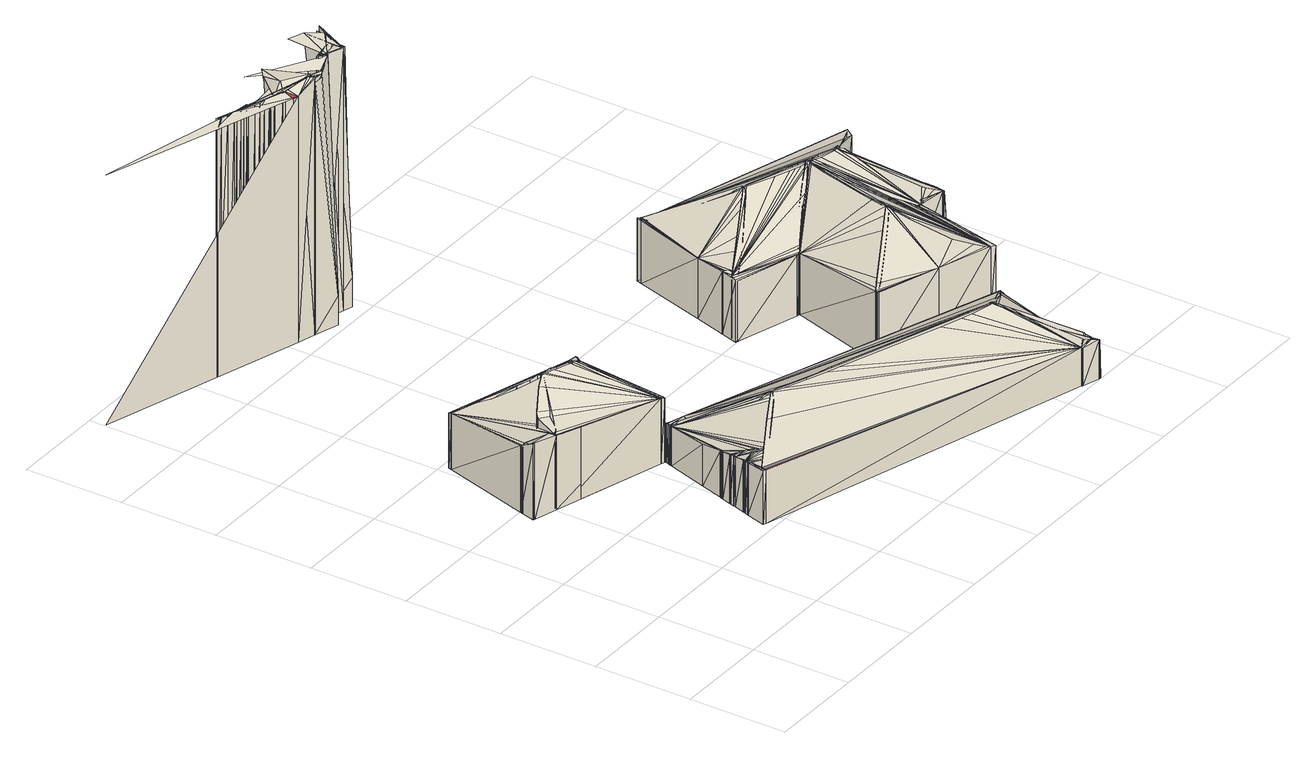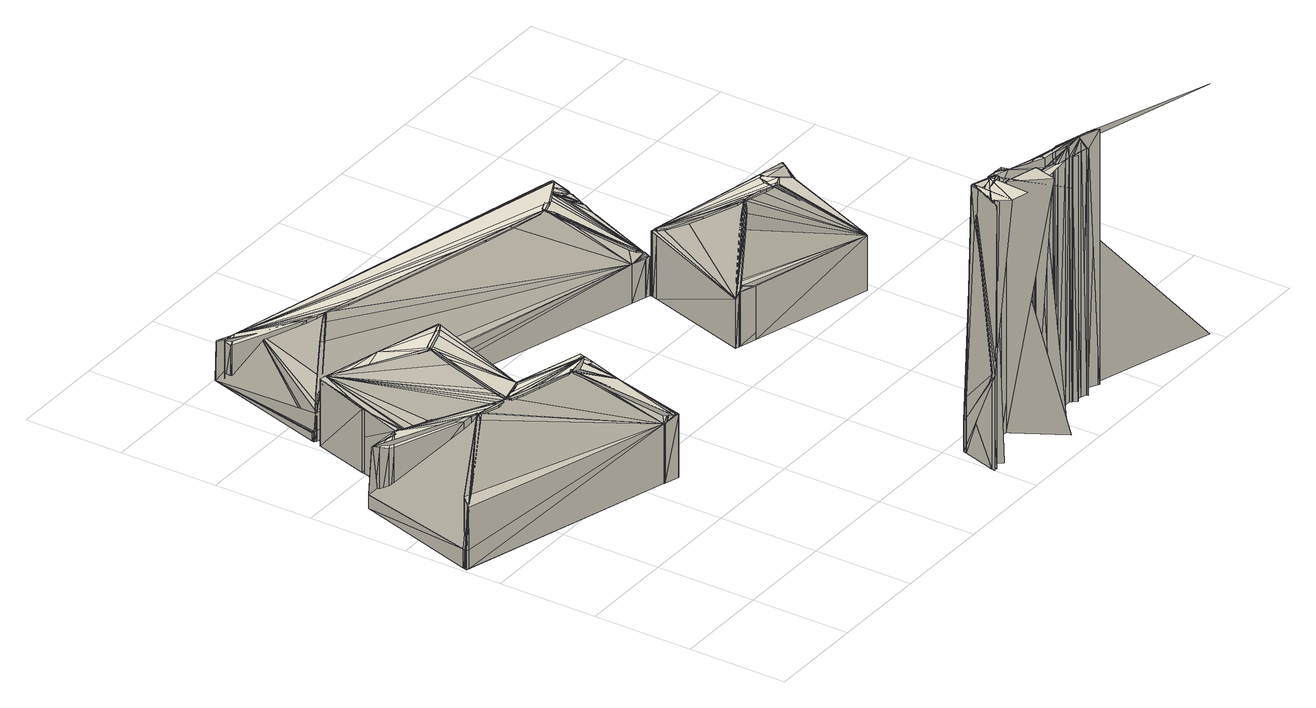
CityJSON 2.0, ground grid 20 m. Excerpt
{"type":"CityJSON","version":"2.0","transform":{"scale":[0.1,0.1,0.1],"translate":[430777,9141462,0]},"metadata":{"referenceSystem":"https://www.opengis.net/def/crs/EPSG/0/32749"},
"CityObjects":{
"building1":{"type":"Building","attributes":{"level_0":8,"level_1":0,"uuid_bgn":"17"},"geometry":[{"type":"MultiSurface","lod":"1","boundaries":[[[0,1,2]],[[0,2,3]],[[0,3,4]],[[0,4,5]],[[0,5,6]],[[0,6,7]],[[0,7,8]],[[0,8,9]],[[0,9,10]],[[0,10,11]],[[0,1,12]],[[0,13,12]],[[1,2,14]],[[1,12,14]],[[2,3,15]],[[2,14,15]],[[3,4,16]],[[3,15,16]],[[4,5,17]],[[4,16,17]],[[5,6,18]],[[5,17,18]],[[6,7,19]],[[6,18,19]],[[7,8,20]],[[7,19,20]],[[8,9,21]],[[8,20,21]],[[9,10,22]],[[9,21,22]],[[10,11,23]],[[10,22,23]],[[11,0,13]],[[11,23,13]],[[24,25,26]],[[24,26,27]],[[24,27,28]],[[24,28,29]],[[24,29,30]],[[24,30,31]],[[24,31,32]],[[24,32,33]],[[24,33,34]],[[24,34,35]],[[24,35,36]],[[24,36,37]],[[24,37,38]],[[24,38,39]],[[24,39,3]],[[24,3,40]],[[24,25,41]],[[24,42,41]],[[25,26,43]],[[25,41,43]],[[26,27,44]],[[26,43,44]],[[27,28,45]],[[27,44,45]],[[28,29,46]],[[28,45,46]],[[29,30,47]],[[29,46,47]],[[30,31,48]],[[30,47,48]],[[31,32,49]],[[31,48,49]],[[32,33,50]],[[32,49,50]],[[33,34,51]],[[33,50,51]],[[34,35,52]],[[34,51,52]],[[35,36,53]],[[35,52,53]],[[36,37,54]],[[36,53,54]],[[37,38,55]],[[37,54,55]],[[38,39,56]],[[38,55,56]],[[39,3,15]],[[39,56,15]],[[3,40,57]],[[3,15,57]],[[40,24,42]],[[40,57,42]],[[58,59,60]],[[58,60,61]],[[58,61,62]],[[58,62,63]],[[58,63,64]],[[58,59,65]],[[58,66,65]],[[59,60,67]],[[59,65,67]],[[60,61,68]],[[60,67,68]],[[61,62,69]],[[61,68,69]],[[62,63,70]],[[62,69,70]],[[63,64,71]],[[63,70,71]],[[64,58,66]],[[64,71,66]],[[72,73,74]],[[72,74,31]],[[72,31,75]],[[72,75,76]],[[72,76,77]],[[72,77,78]],[[72,78,79]],[[72,79,61]],[[72,61,60]],[[72,60,80]],[[72,80,81]],[[72,73,82]],[[72,83,82]],[[73,74,84]],[[73,82,84]],[[74,31,48]],[[74,84,48]],[[31,75,85]],[[31,48,85]],[[75,76,86]],[[75,85,86]],[[76,77,87]],[[76,86,87]],[[77,78,88]],[[77,87,88]],[[78,79,89]],[[78,88,89]],[[79,61,68]],[[79,89,68]],[[61,60,67]],[[61,68,67]],[[60,80,90]],[[60,67,90]],[[80,81,91]],[[80,90,91]],[[81,72,83]],[[81,91,83]],[[92,93,94]],[[92,94,95]],[[92,95,96]],[[92,96,97]],[[92,97,98]],[[92,98,99]],[[92,99,100]],[[92,100,101]],[[92,101,102]],[[92,102,103]],[[92,103,104]],[[92,104,105]],[[92,105,106]],[[92,106,107]],[[92,107,72]],[[92,93,108]],[[92,109,108]],[[93,94,110]],[[93,108,110]],[[94,95,111]],[[94,110,111]],[[95,96,112]],[[95,111,112]],[[96,97,113]],[[96,112,113]],[[97,98,114]],[[97,113,114]],[[98,99,115]],[[98,114,115]],[[99,100,116]],[[99,115,116]],[[100,101,117]],[[100,116,117]],[[101,102,118]],[[101,117,118]],[[102,103,119]],[[102,118,119]],[[103,104,120]],[[103,119,120]],[[104,105,121]],[[104,120,121]],[[105,106,122]],[[105,121,122]],[[106,107,123]],[[106,122,123]],[[107,72,83]],[[107,123,83]],[[72,92,109]],[[72,83,109]],[[11,10,124]],[[11,124,94]],[[11,94,93]],[[11,93,92]],[[11,10,22]],[[11,23,22]],[[10,124,125]],[[10,22,125]],[[124,94,110]],[[124,125,110]],[[94,93,108]],[[94,110,108]],[[93,92,109]],[[93,108,109]],[[92,11,23]],[[92,109,23]],[[25,24,62]],[[25,62,79]],[[25,79,78]],[[25,78,26]],[[25,24,42]],[[25,41,42]],[[24,62,69]],[[24,42,69]],[[62,79,89]],[[62,69,89]],[[79,78,88]],[[79,89,88]],[[78,26,43]],[[78,88,43]],[[26,25,41]],[[26,43,41]],[[58,63,126]],[[58,126,81]],[[58,81,80]],[[58,80,59]],[[58,64,71]],[[58,66,71]],[[64,63,70]],[[64,71,70]],[[63,126,127]],[[63,70,127]],[[126,81,91]],[[126,127,91]],[[81,80,90]],[[81,91,90]],[[80,59,65]],[[80,90,65]],[[59,58,66]],[[59,65,66]],[[63,62,69]],[[63,70,69]],[[3,2,128]],[[3,128,40]],[[3,2,14]],[[3,15,14]],[[2,128,129]],[[2,14,129]],[[128,40,57]],[[128,129,57]],[[40,3,15]],[[40,57,15]],[[92,72,83]],[[92,109,83]]],"semantics":{"surfaces":[{"type":"GroundSurface"},{"type":"WallSurface"}],"values":[0,1,1,1,1,1,1,1,1,1,1,1,1,1,1,1,1,1,1,1,1,1,1,1,1,1,1,1,1,1,1,1,1,1,1,1,1,1,1,1,1,1,1,1,1,1,1,1,1,1,1,1,1,1,1,1,1,1,1,1,1,1,1,1,1,1,1,1,1,1,1,1,1,1,1,1,1,1,1,1,1,1,1,1,1,1,1,1,1,1,1,1,1,1,1,1,1,1,1,1,1,1,1,1,1,1,1,1,1,1,1,1,1,1,1,1,1,1,1,1,1,1,1,1,1,1,1,1,1,1,1,1,1,1,1,1,1,1,1,1,1,1,1,1,1,1,1,1,1,1,1,1,1,1,1,1,1,1,1,1,1,1,1,1,1,1,1,1,1,1,1,1,1,1,1,1,1,1,1,1,1,1,1,1,1,1,1,1,1,1,1,1,1,1,1,1,1,1,1,1,1,1,1,1,1,1,1,1,1,1,1,1,1,1,1,1,1,1,1,1,1,1,1,1,1,1,1,1,1,1,1,1,1,1,1,1,1,1,1,1,1,1,1,1,1,1,1,1,1,1,1,1,1,1,1]}}]},
"building2":{"type":"Building","attributes":{"level_0":24,"level_1":0,"uuid_bgn":"31"},"geometry":[{"type":"MultiSurface","lod":"1","boundaries":[[[130,131,132]],[[133,134,135]],[[134,135,136]],[[133,136,135]],[[134,133,136]],[[137,133,136]],[[133,136,138]],[[137,138,136]],[[133,137,138]],[[137,139,140]],[[137,138,140]],[[141,142,143]],[[139,140,144]],[[130,134,133]],[[141,144,143]],[[139,141,144]],[[130,133,137]],[[130,137,139]],[[142,130,141]],[[130,139,141]],[[130,141,144]],[[141,144,145]],[[142,146,130]],[[131,147,148]],[[130,145,144]],[[141,130,145]],[[142,149,146]],[[146,130,145]],[[130,145,150]],[[146,150,145]],[[130,146,150]],[[130,146,151]],[[146,150,152]],[[149,146,150]],[[146,151,152]],[[149,153,150]],[[130,151,154]],[[154,155,152]],[[151,154,155]],[[130,154,156]],[[151,156,154]],[[130,156,157]],[[156,154,155]],[[154,155,158]],[[130,159,160]],[[130,161,159]],[[130,160,162]],[[130,163,161]],[[130,157,163]],[[151,157,156]],[[154,156,158]],[[156,158,155]],[[130,162,164]],[[157,156,158]],[[156,158,165]],[[157,166,167]],[[160,159,168]],[[159,168,169]],[[160,169,168]],[[159,160,169]],[[159,168,170]],[[161,159,168]],[[159,161,170]],[[161,170,168]],[[157,165,158]],[[156,157,165]],[[157,165,167]],[[159,162,160]],[[159,161,163]],[[163,157,166]],[[162,160,169]],[[160,169,171]],[[161,170,172]],[[163,161,170]],[[163,157,165]],[[157,165,172]],[[130,164,173]],[[161,163,172]],[[163,172,170]],[[162,171,169]],[[160,162,171]],[[163,172,165]],[[157,163,172]],[[159,163,174]],[[130,173,175]],[[159,164,162]],[[163,172,176]],[[164,162,171]],[[162,171,177]],[[163,174,176]],[[130,175,178]],[[175,163,172]],[[164,177,171]],[[162,164,177]],[[159,174,179]],[[159,173,164]],[[130,180,181]],[[130,182,180]],[[130,178,182]],[[130,181,183]],[[159,175,173]],[[174,176,184]],[[159,179,185]],[[159,185,175]],[[173,164,177]],[[164,177,186]],[[175,187,172]],[[130,183,188]],[[173,186,177]],[[164,173,186]],[[174,179,184]],[[130,188,189]],[[163,178,175]],[[130,189,190]],[[175,173,186]],[[173,186,187]],[[175,187,186]],[[173,175,187]],[[179,184,191]],[[179,185,191]],[[185,175,187]],[[185,191,187]],[[130,190,131]],[[178,175,187]],[[175,187,192]],[[163,193,178]],[[175,178,192]],[[178,192,187]],[[181,194,195]],[[180,181,194]],[[181,180,195]],[[180,195,194]],[[163,196,193]],[[180,195,197]],[[182,180,195]],[[183,181,194]],[[181,194,198]],[[178,192,197]],[[180,182,197]],[[182,197,195]],[[178,182,197]],[[183,198,194]],[[181,183,198]],[[193,178,192]],[[163,199,196]],[[182,197,200]],[[188,183,198]],[[183,198,201]],[[182,202,200]],[[193,203,192]],[[188,201,198]],[[183,188,201]],[[189,204,205]],[[206,189,204]],[[189,204,201]],[[188,189,204]],[[189,206,205]],[[206,205,204]],[[189,188,201]],[[188,201,204]],[[207,208,200]],[[207,202,200]],[[190,189,204]],[[189,204,209]],[[210,207,208]],[[202,210,207]],[[211,206,205]],[[206,205,212]],[[210,213,208]],[[190,209,204]],[[189,190,209]],[[131,189,206]],[[196,193,203]],[[214,181,180]],[[131,190,189]],[[206,211,212]],[[211,212,205]],[[196,215,203]],[[202,216,210]],[[214,180,182]],[[131,206,211]],[[214,183,181]],[[216,210,213]],[[131,190,209]],[[190,209,147]],[[131,147,209]],[[190,131,147]],[[216,217,213]],[[214,182,202]],[[199,196,215]],[[202,218,216]],[[214,188,183]],[[202,200,219]],[[214,206,189]],[[214,189,188]],[[199,220,215]],[[218,216,217]],[[214,211,206]],[[221,222,223]],[[218,223,217]],[[211,212,224]],[[214,211,212]],[[221,218,223]],[[131,211,214]],[[225,131,147]],[[131,147,226]],[[202,227,218]],[[202,200,228]],[[227,218,223]],[[218,223,229]],[[211,214,224]],[[214,224,212]],[[225,226,147]],[[131,225,226]],[[131,230,225]],[[131,231,230]],[[232,221,222]],[[131,233,231]],[[131,214,234]],[[218,232,221]],[[131,234,233]],[[214,202,235]],[[230,225,226]],[[225,226,236]],[[225,230,236]],[[230,236,226]],[[231,230,236]],[[230,236,237]],[[231,237,236]],[[230,231,237]],[[233,231,237]],[[231,237,238]],[[214,224,239]],[[234,214,224]],[[233,238,237]],[[231,233,238]],[[218,240,232]],[[214,233,234]],[[214,234,239]],[[234,239,224]],[[241,225,230]],[[234,233,238]],[[233,238,239]],[[241,230,231]],[[234,239,238]],[[233,234,239]],[[214,242,233]],[[202,235,228]],[[232,243,222]],[[241,231,233]],[[242,233,238]],[[233,238,244]],[[214,241,242]],[[242,244,238]],[[233,242,244]],[[241,233,242]],[[245,225,226]],[[241,242,244]],[[242,244,246]],[[214,247,241]],[[241,246,244]],[[242,241,246]],[[240,232,243]],[[241,245,225]],[[248,249,250]],[[247,241,246]],[[241,246,251]],[[214,235,247]],[[247,251,246]],[[241,247,251]],[[241,247,248]],[[241,248,252]],[[245,253,226]],[[254,248,255]],[[247,251,249]],[[247,248,249]],[[235,247,251]],[[252,248,249]],[[248,249,256]],[[252,256,249]],[[248,252,256]],[[235,228,251]],[[241,252,254]],[[241,254,245]],[[254,252,248]],[[254,252,256]],[[252,256,257]],[[254,245,253]],[[254,257,256]],[[252,254,257]],[[258,259,260]],[[261,258,259]],[[258,261,260]],[[261,260,259]],[[262,258,259]],[[258,259,263]],[[262,263,259]],[[258,262,263]],[[254,261,258]],[[254,257,253]],[[254,258,262]],[[258,264,262]],[[264,262,263]],[[262,263,265]],[[258,266,264]],[[254,262,264]],[[267,264,262]],[[264,265,263]],[[262,264,265]],[[267,254,257]],[[254,257,268]],[[267,268,257]],[[254,267,268]],[[254,264,267]],[[264,267,268]],[[267,268,265]],[[266,267,268]],[[267,264,265]],[[264,265,268]],[[267,264,266]],[[266,269,268]],[[266,264,265]],[[264,265,269]],[[266,269,265]],[[264,266,269]],[[258,261,270]],[[261,260,271]],[[270,261,260]],[[254,270,261]],[[258,272,266]],[[272,266,269]],[[266,269,273]],[[274,266,269]],[[261,270,271]],[[270,271,260]],[[258,275,272]],[[258,270,276]],[[272,273,269]],[[266,272,273]],[[254,276,270]],[[258,276,277]],[[258,278,275]],[[254,277,276]],[[258,277,279]],[[272,274,266]],[[258,279,278]],[[254,280,277]],[[254,281,282]],[[276,270,271]],[[270,271,283]],[[274,284,269]],[[275,272,273]],[[272,273,285]],[[275,286,287]],[[275,285,273]],[[272,275,285]],[[286,287,288]],[[270,276,283]],[[276,283,271]],[[275,285,287]],[[289,275,286]],[[286,289,288]],[[254,290,280]],[[278,275,285]],[[276,283,291]],[[277,276,283]],[[272,275,292]],[[276,277,291]],[[277,291,283]],[[292,275,285]],[[275,285,293]],[[289,292,275]],[[278,294,285]],[[280,277,291]],[[254,282,290]],[[277,291,295]],[[280,296,291]],[[277,279,295]],[[279,278,294]],[[279,295,294]],[[292,293,285]],[[275,292,293]],[[272,280,290]],[[290,280,296]],[[280,296,297]],[[289,288,298]],[[272,290,282]],[[272,299,280]],[[272,300,274]],[[272,292,301]],[[299,280,296]],[[289,301,292]],[[272,282,300]],[[290,297,296]],[[280,290,297]],[[300,274,284]],[[301,292,293]],[[292,293,302]],[[303,304,305]],[[272,306,299]],[[289,299,298]],[[307,303,304]],[[272,301,306]],[[289,299,306]],[[289,306,301]],[[299,298,296]],[[301,302,293]],[[292,301,302]],[[300,308,284]]],"semantics":{"surfaces":[{"type":"WallSurface"},{"type":"GroundSurface"},{"type":"RoofSurface"}],"values":[0,0,0,0,0,0,0,0,0,0,0,0,0,0,0,0,0,0,0,0,0,0,0,0,0,0,0,0,0,0,0,0,0,0,0,0,0,0,0,0,0,0,0,0,0,0,0,0,0,0,0,0,0,0,0,0,0,0,0,0,0,0,0,0,0,0,0,0,0,0,0,0,0,0,0,0,0,0,0,0,0,0,0,0,0,0,0,0,0,0,0,0,0,0,0,0,0,0,0,0,0,0,0,0,0,0,0,0,0,0,0,0,0,0,0,0,0,0,0,0,0,0,0,0,0,0,0,0,0,0,0,0,0,0,0,0,0,0,0,0,0,0,0,0,0,0,0,0,0,0,0,0,0,0,0,0,0,0,0,0,0,0,0,0,0,0,0,0,0,0,0,1,0,0,2,0,0,0,0,0,0,0,0,0,0,0,0,0,0,0,0,0,0,0,0,0,0,0,0,0,0,0,0,0,0,0,0,0,0,0,0,0,0,0,0,0,0,0,0,0,0,0,0,0,0,0,0,0,0,0,0,0,0,0,0,0,0,0,0,0,0,0,0,0,0,0,0,0,0,0,0,0,0,0,0,0,0,0,0,0,0,0,0,0,0,0,0,0,0,0,0,0,0,0,0,0,0,0,0,0,0,0,0,0,0,0,0,0,0,0,0,0,0,0,0,0,0,0,0,0,0,0,0,0,0,0,0,0,0,0,0,0,0,0,0,0,0,0,0,0,0,0,0,0,0,0,0,0,0,0,0,0,0,0,0,0,0,0,0,0,0,0,0,0,0,0,0,0,0,0,0,0,0,0,0,0,0,0,0,0,0,0,0,0,0,0,0,0,0,0,0,0,0,0,0,0,0,0,0,0,0,0,0,0,0,0,0,0,0,0,0,0,0,0,0,0,0,0,0,0,0,0,0,0,0,0,0,0,0]}}]},
"building3":{"type":"Building","attributes":{"level_0":9,"level_1":0,"uuid_bgn":"18"},"geometry":[{"type":"MultiSurface","lod":"1","boundaries":[[[309,310,311]],[[309,311,312]],[[309,312,313]],[[309,313,314]],[[309,314,315]],[[309,315,316]],[[309,316,317]],[[309,317,318]],[[309,318,319]],[[309,319,320]],[[309,320,321]],[[309,321,322]],[[309,322,323]],[[309,323,324]],[[309,324,325]],[[309,325,326]],[[309,326,327]],[[309,327,328]],[[309,310,329]],[[309,330,329]],[[310,311,331]],[[310,329,331]],[[311,312,332]],[[311,331,332]],[[312,313,333]],[[312,332,333]],[[313,314,334]],[[313,333,334]],[[314,315,335]],[[314,334,335]],[[315,316,336]],[[315,335,336]],[[316,317,337]],[[316,336,337]],[[317,318,338]],[[317,337,338]],[[318,319,339]],[[318,338,339]],[[319,320,340]],[[319,339,340]],[[320,321,341]],[[320,340,341]],[[321,322,342]],[[321,341,342]],[[322,323,343]],[[322,342,343]],[[323,324,344]],[[323,343,344]],[[324,325,345]],[[324,344,345]],[[325,326,346]],[[325,345,346]],[[326,327,347]],[[326,346,347]],[[327,328,348]],[[327,347,348]],[[328,309,330]],[[328,348,330]],[[349,350,351]],[[349,351,352]],[[349,352,353]],[[349,353,354]],[[349,354,355]],[[349,355,356]],[[349,356,357]],[[349,357,358]],[[349,358,359]],[[349,359,360]],[[349,360,361]],[[349,361,362]],[[349,362,363]],[[349,363,364]],[[349,364,365]],[[349,365,366]],[[349,366,367]],[[349,350,368]],[[349,369,368]],[[350,351,370]],[[350,368,370]],[[351,352,371]],[[351,370,371]],[[352,353,372]],[[352,371,372]],[[353,354,373]],[[353,372,373]],[[354,355,374]],[[354,373,374]],[[355,356,375]],[[355,374,375]],[[356,357,376]],[[356,375,376]],[[357,358,377]],[[357,376,377]],[[358,359,378]],[[358,377,378]],[[359,360,379]],[[359,378,379]],[[360,361,380]],[[360,379,380]],[[361,362,381]],[[361,380,381]],[[362,363,382]],[[362,381,382]],[[363,364,383]],[[363,382,383]],[[364,365,384]],[[364,383,384]],[[365,366,385]],[[365,384,385]],[[366,367,386]],[[366,385,386]],[[367,349,369]],[[367,386,369]],[[387,362,388]],[[387,388,389]],[[387,389,390]],[[387,390,391]],[[387,391,359]],[[387,359,392]],[[387,392,393]],[[387,393,394]],[[387,394,395]],[[387,395,396]],[[387,396,397]],[[387,397,398]],[[387,398,399]],[[387,399,400]],[[387,400,401]],[[387,401,402]],[[387,362,381]],[[387,403,381]],[[362,388,404]],[[362,381,404]],[[388,389,405]],[[388,404,405]],[[389,390,406]],[[389,405,406]],[[390,391,407]],[[390,406,407]],[[391,359,378]],[[391,407,378]],[[359,392,408]],[[359,378,408]],[[392,393,409]],[[392,408,409]],[[393,394,410]],[[393,409,410]],[[394,395,411]],[[394,410,411]],[[395,396,412]],[[395,411,412]],[[396,397,413]],[[396,412,413]],[[397,398,414]],[[397,413,414]],[[398,399,415]],[[398,414,415]],[[399,400,416]],[[399,415,416]],[[400,401,417]],[[400,416,417]],[[401,402,418]],[[401,417,418]],[[402,387,403]],[[402,418,403]],[[419,420,421]],[[419,421,422]],[[419,422,423]],[[419,423,424]],[[419,424,425]],[[419,425,426]],[[419,426,427]],[[419,427,428]],[[419,428,429]],[[419,420,430]],[[419,431,430]],[[420,421,432]],[[420,430,432]],[[421,422,433]],[[421,432,433]],[[422,423,434]],[[422,433,434]],[[423,424,435]],[[423,434,435]],[[424,425,436]],[[424,435,436]],[[425,426,437]],[[425,436,437]],[[426,427,438]],[[426,437,438]],[[427,428,439]],[[427,438,439]],[[428,429,440]],[[428,439,440]],[[429,419,431]],[[429,440,431]],[[441,442,443]],[[441,443,444]],[[441,444,445]],[[441,445,446]],[[441,446,447]],[[441,447,397]],[[441,397,448]],[[441,448,423]],[[441,423,422]],[[441,422,421]],[[441,421,420]],[[441,420,449]],[[441,449,450]],[[441,442,451]],[[441,452,451]],[[442,443,453]],[[442,451,453]],[[443,444,454]],[[443,453,454]],[[444,445,455]],[[444,454,455]],[[445,446,456]],[[445,455,456]],[[446,447,457]],[[446,456,457]],[[447,397,413]],[[447,457,413]],[[397,448,458]],[[397,413,458]],[[448,423,434]],[[448,458,434]],[[423,422,433]],[[423,434,433]],[[422,421,432]],[[422,433,432]],[[421,420,430]],[[421,432,430]],[[420,449,459]],[[420,430,459]],[[449,450,460]],[[449,459,460]],[[450,441,452]],[[450,460,452]],[[461,462,400]],[[461,400,463]],[[461,463,464]],[[461,464,465]],[[461,462,466]],[[461,467,466]],[[462,400,416]],[[462,466,416]],[[400,463,468]],[[400,416,468]],[[463,464,469]],[[463,468,469]],[[464,465,470]],[[464,469,470]],[[465,461,467]],[[465,470,467]],[[471,356,472]],[[471,472,473]],[[471,473,474]],[[471,474,475]],[[471,475,476]],[[471,476,477]],[[471,477,478]],[[471,478,479]],[[471,479,480]],[[471,480,481]],[[471,356,375]],[[471,482,375]],[[356,472,483]],[[356,375,483]],[[472,473,484]],[[472,483,484]],[[473,474,485]],[[473,484,485]],[[474,475,486]],[[474,485,486]],[[475,476,487]],[[475,486,487]],[[476,477,488]],[[476,487,488]],[[477,488,478]],[[478,479,489]],[[479,480,490]],[[479,489,490]],[[480,481,491]],[[480,490,491]],[[481,471,482]],[[481,491,482]],[[480,479,489]],[[480,490,489]],[[480,328,327]],[[480,327,492]],[[480,492,481]],[[480,328,348]],[[480,490,348]],[[328,327,347]],[[328,348,347]],[[327,492,493]],[[327,347,493]],[[492,481,491]],[[492,493,491]],[[481,480,490]],[[481,491,490]],[[494,479,478]],[[494,478,477]],[[494,477,476]],[[494,476,351]],[[494,351,350]],[[494,350,495]],[[494,479,489]],[[477,476,487]],[[477,488,487]],[[476,351,370]],[[476,487,370]],[[351,350,368]],[[351,370,368]],[[350,495,496]],[[350,368,496]],[[495,496,494]],[[428,427,497]],[[428,497,312]],[[428,312,311]],[[428,311,310]],[[428,310,498]],[[428,498,429]],[[428,427,438]],[[428,439,438]],[[427,497,499]],[[427,438,499]],[[497,312,332]],[[497,499,332]],[[312,311,331]],[[312,332,331]],[[311,310,329]],[[311,331,329]],[[310,498,500]],[[310,329,500]],[[498,429,440]],[[498,500,440]],[[429,428,439]],[[429,440,439]],[[419,450,449]],[[419,450,460]],[[419,431,460]],[[450,449,459]],[[450,460,459]],[[449,419,431]],[[449,459,431]],[[465,464,501]],[[465,501,443]],[[465,443,442]],[[465,464,469]],[[465,470,469]],[[464,501,454]],[[464,469,454]],[[501,443,453]],[[501,454,453]],[[443,442,451]],[[443,453,451]],[[442,465,470]],[[442,451,470]],[[400,502,503]],[[400,416,503]],[[502,400,416]],[[502,503,416]],[[401,400,462]],[[401,400,416]],[[401,417,416]],[[400,462,466]],[[400,416,466]],[[462,401,417]],[[462,466,417]],[[387,363,362]],[[387,363,382]],[[387,403,382]],[[363,362,381]],[[363,382,381]],[[362,387,403]],[[362,381,403]],[[366,365,504]],[[366,504,367]],[[366,365,384]],[[366,385,384]],[[365,504,505]],[[365,384,505]],[[504,367,386]],[[504,505,386]],[[367,366,385]],[[367,386,385]],[[387,402,418]],[[387,403,418]]],"semantics":{"surfaces":[{"type":"RoofSurface"},{"type":"GroundSurface"},{"type":"WallSurface"}],"values":[0,1,2,2,2,2,2,2,2,2,2,2,2,2,2,2,2,2,2,2,2,2,2,2,2,2,2,2,2,2,2,2,2,2,2,2,2,2,2,2,2,2,2,2,2,2,2,2,2,2,2,2,2,2,2,2,2,2,2,2,2,2,2,2,2,2,2,2,2,2,2,2,2,2,2,2,2,2,2,2,2,2,2,2,2,2,2,2,2,2,2,2,2,2,2,2,2,2,2,2,2,2,2,2,2,2,2,2,2,2,2,2,2,2,2,2,2,2,2,2,2,2,2,2,2,2,2,2,2,2,2,2,2,2,2,2,2,2,2,2,2,2,2,2,2,2,2,2,2,2,2,2,2,2,2,2,2,2,2,2,2,2,2,2,2,2,2,2,2,2,2,2,2,2,2,2,2,2,2,2,2,2,2,2,2,2,2,2,2,2,2,2,2,2,2,2,2,2,2,2,2,2,2,2,2,2,2,2,2,2,2,2,2,2,2,2,2,2,2,2,2,2,2,2,2,2,2,2,2,2,2,2,2,2,2,2,2,2,2,2,2,2,2,2,2,2,2,2,2,2,2,2,2,2,2,2,2,2,2,2,2,2,2,2,2,2,2,2,2,2,2,2,2,2,2,2,2,2,2,2,2,2,2,2,2,2,2,2,2,2,2,2,2,2,2,2,2,2,2,2,2,2,2,2,2,2,2,2,2,2,2,2,2,2,2,2,2,2,2,2,2,2,2,2,2,2,2,2,2,2,2,2,2,2,2,2,2,2,2,2,2,2,2,2,2,2,2,2,2,2,2,2,2,2,2,2,2,2,2,2,2,2,2,2,2,2,2,2,2,2,2,2,2,2,2,2,2,2,2,2,2,2,2,2,2,2,2,2,2,2]}}]},
"building4":{"type":"Building","attributes":{"level_0":10,"level_1":0,"uuid_bgn":"19"},"geometry":[{"type":"MultiSurface","lod":"1","boundaries":[[[506,507,508]],[[506,508,509]],[[506,509,510]],[[506,510,511]],[[506,511,512]],[[506,512,513]],[[506,513,514]],[[506,514,515]],[[506,515,516]],[[506,516,517]],[[506,517,518]],[[506,518,519]],[[506,519,520]],[[506,520,521]],[[506,521,522]],[[506,522,523]],[[506,523,524]],[[506,507,525]],[[506,526,525]],[[507,508,527]],[[507,525,527]],[[508,509,528]],[[508,527,528]],[[509,510,529]],[[509,528,529]],[[510,511,530]],[[510,529,530]],[[511,512,531]],[[511,530,531]],[[512,513,532]],[[512,531,532]],[[513,514,533]],[[513,532,533]],[[514,515,534]],[[514,533,534]],[[515,516,535]],[[515,534,535]],[[516,517,536]],[[516,535,536]],[[517,518,537]],[[517,536,537]],[[518,519,538]],[[518,537,538]],[[519,520,539]],[[519,538,539]],[[520,521,540]],[[520,539,540]],[[521,522,541]],[[521,540,541]],[[522,523,542]],[[522,541,542]],[[523,524,543]],[[523,542,543]],[[524,506,526]],[[524,543,526]],[[544,545,546]],[[544,546,547]],[[544,547,548]],[[544,548,549]],[[544,549,550]],[[544,550,551]],[[544,551,552]],[[544,552,553]],[[544,553,554]],[[544,554,555]],[[544,555,556]],[[544,556,557]],[[544,557,558]],[[544,558,559]],[[544,545,560]],[[544,561,560]],[[545,546,562]],[[545,560,562]],[[546,547,563]],[[546,562,563]],[[547,548,564]],[[547,563,564]],[[548,549,565]],[[548,564,565]],[[549,550,566]],[[549,565,566]],[[550,551,567]],[[550,566,567]],[[551,552,568]],[[551,567,568]],[[552,553,569]],[[552,568,569]],[[553,554,570]],[[553,569,570]],[[554,555,571]],[[554,570,571]],[[555,556,572]],[[555,571,572]],[[556,557,573]],[[556,572,573]],[[557,558,574]],[[557,573,574]],[[558,559,575]],[[558,574,575]],[[559,544,561]],[[559,575,561]],[[576,577,578]],[[576,578,579]],[[576,579,580]],[[576,580,581]],[[576,581,582]],[[576,582,583]],[[576,583,584]],[[576,584,585]],[[576,585,586]],[[576,586,587]],[[576,587,588]],[[576,588,589]],[[576,577,590]],[[576,591,590]],[[577,578,592]],[[577,590,592]],[[578,579,593]],[[578,592,593]],[[579,580,594]],[[579,593,594]],[[580,581,595]],[[580,594,595]],[[581,582,596]],[[581,595,596]],[[582,583,597]],[[582,596,597]],[[583,584,598]],[[583,597,598]],[[584,585,599]],[[584,598,599]],[[585,586,600]],[[585,599,600]],[[586,587,601]],[[586,600,601]],[[587,588,602]],[[587,601,602]],[[588,589,603]],[[588,602,603]],[[589,576,591]],[[589,603,591]],[[604,605,606]],[[604,606,607]],[[604,607,608]],[[604,608,609]],[[604,609,610]],[[604,610,611]],[[604,611,612]],[[604,612,613]],[[604,613,614]],[[604,614,615]],[[604,605,616]],[[604,617,616]],[[605,606,618]],[[605,616,618]],[[606,607,619]],[[606,618,619]],[[607,608,543]],[[607,619,543]],[[608,609,620]],[[608,543,620]],[[609,610,621]],[[609,620,621]],[[610,611,622]],[[610,621,622]],[[611,612,623]],[[611,622,623]],[[612,613,624]],[[612,623,624]],[[613,614,625]],[[613,624,625]],[[614,615,626]],[[614,625,626]],[[615,604,617]],[[615,626,617]],[[627,628,629]],[[627,629,519]],[[627,519,630]],[[627,630,631]],[[627,631,632]],[[627,632,633]],[[627,633,634]],[[627,634,635]],[[627,635,636]],[[627,636,637]],[[627,637,638]],[[627,638,639]],[[627,639,640]],[[627,640,641]],[[627,641,642]],[[627,642,643]],[[627,628,644]],[[627,645,644]],[[628,629,646]],[[628,644,646]],[[629,519,538]],[[629,646,538]],[[519,630,647]],[[519,538,647]],[[630,631,648]],[[630,647,648]],[[631,632,649]],[[631,648,649]],[[632,633,650]],[[632,649,650]],[[633,634,651]],[[633,650,651]],[[634,635,652]],[[634,651,652]],[[635,636,653]],[[635,652,653]],[[636,637,654]],[[636,653,654]],[[637,638,655]],[[637,654,655]],[[638,639,656]],[[638,655,656]],[[639,640,657]],[[639,656,657]],[[640,641,658]],[[640,657,658]],[[641,642,659]],[[641,658,659]],[[642,643,660]],[[642,659,660]],[[643,627,645]],[[643,660,645]],[[661,662,663]],[[661,663,664]],[[661,664,665]],[[661,665,635]],[[661,635,666]],[[661,666,667]],[[661,667,668]],[[661,668,669]],[[661,669,670]],[[661,670,671]],[[661,671,672]],[[661,672,673]],[[661,673,674]],[[661,674,675]],[[661,675,676]],[[661,676,677]],[[661,662,678]],[[661,679,678]],[[662,663,680]],[[662,678,680]],[[663,664,681]],[[663,680,681]],[[664,665,682]],[[664,681,682]],[[665,635,652]],[[665,682,652]],[[635,666,683]],[[635,652,683]],[[666,667,684]],[[666,683,684]],[[667,668,685]],[[667,684,685]],[[668,669,686]],[[668,685,686]],[[669,670,687]],[[669,686,687]],[[670,671,688]],[[670,687,688]],[[671,672,689]],[[671,688,689]],[[672,673,690]],[[672,689,690]],[[673,674,691]],[[673,690,691]],[[674,675,692]],[[674,691,692]],[[675,676,693]],[[675,692,693]],[[676,677,694]],[[676,693,694]],[[677,661,679]],[[677,694,679]],[[695,696,697]],[[695,697,698]],[[695,698,699]],[[695,699,700]],[[695,700,701]],[[695,701,702]],[[695,702,703]],[[695,703,675]],[[695,696,704]],[[695,705,704]],[[696,697,706]],[[696,704,706]],[[697,698,707]],[[697,706,707]],[[698,699,708]],[[698,707,708]],[[699,700,709]],[[699,708,709]],[[700,701,710]],[[700,709,710]],[[701,702,711]],[[701,710,711]],[[702,703,712]],[[702,711,712]],[[703,675,692]],[[703,712,692]],[[675,695,705]],[[675,692,705]],[[713,714,715]],[[713,715,716]],[[713,716,717]],[[713,717,669]],[[713,669,718]],[[713,718,719]],[[713,719,581]],[[713,581,720]],[[713,720,721]],[[713,721,722]],[[713,722,723]],[[713,723,724]],[[713,724,725]],[[713,725,726]],[[713,714,727]],[[713,728,727]],[[714,715,729]],[[714,727,729]],[[715,716,730]],[[715,729,730]],[[716,717,731]],[[716,730,731]],[[717,669,686]],[[717,731,686]],[[669,718,732]],[[669,686,732]],[[718,719,733]],[[718,732,733]],[[719,581,595]],[[719,733,595]],[[581,720,734]],[[581,595,734]],[[720,721,735]],[[720,734,735]],[[721,722,736]],[[721,735,736]],[[722,723,737]],[[722,736,737]],[[723,724,738]],[[723,737,738]],[[724,725,739]],[[724,738,739]],[[725,726,740]],[[725,739,740]],[[726,713,728]],[[726,740,728]],[[579,578,577]],[[579,577,576]],[[579,576,741]],[[579,741,726]],[[579,726,725]],[[579,725,742]],[[579,578,592]],[[579,593,592]],[[578,577,590]],[[578,592,590]],[[577,576,591]],[[577,590,591]],[[576,741,743]],[[576,591,743]],[[741,726,740]],[[741,743,740]],[[726,725,739]],[[726,740,739]],[[725,742,744]],[[725,739,744]],[[742,579,593]],[[742,744,593]],[[745,702,701]],[[745,701,700]],[[745,700,746]],[[745,746,715]],[[745,715,714]],[[745,714,713]],[[745,702,711]],[[745,747,711]],[[702,701,710]],[[702,711,710]],[[701,700,709]],[[701,710,709]],[[700,746,748]],[[700,709,748]],[[746,715,729]],[[746,748,729]],[[715,714,727]],[[715,729,727]],[[714,713,728]],[[714,727,728]],[[713,745,747]],[[713,728,747]],[[635,517,749]],[[635,749,750]],[[635,517,536]],[[635,652,536]],[[517,749,751]],[[517,536,751]],[[749,750,752]],[[749,751,752]],[[750,635,652]],[[750,752,652]],[[703,702,711]],[[703,712,711]],[[676,675,703]],[[676,703,677]],[[676,675,692]],[[676,693,692]],[[675,703,712]],[[675,692,712]],[[703,677,694]],[[703,712,694]],[[677,676,693]],[[677,694,693]],[[753,661,643]],[[753,643,642]],[[753,661,679]],[[753,754,679]],[[661,643,660]],[[661,679,660]],[[643,642,659]],[[643,660,659]],[[642,753,754]],[[642,659,754]],[[604,755,607]],[[604,755,756]],[[604,617,756]],[[755,607,619]],[[755,756,619]],[[607,606,618]],[[607,619,618]],[[606,605,616]],[[606,618,616]],[[605,604,617]],[[605,616,617]],[[507,506,757]],[[507,757,589]],[[507,589,758]],[[507,758,544]],[[507,544,559]],[[507,559,558]],[[507,558,557]],[[507,557,508]],[[507,506,526]],[[507,525,526]],[[506,757,759]],[[506,526,759]],[[757,589,603]],[[757,759,603]],[[589,758,760]],[[589,603,760]],[[758,544,561]],[[758,760,561]],[[544,559,575]],[[544,561,575]],[[559,558,574]],[[559,575,574]],[[558,557,573]],[[558,574,573]],[[557,508,527]],[[557,573,527]],[[508,507,525]],[[508,527,525]],[[608,607,619]],[[608,543,619]],[[627,643,660]],[[627,645,660]],[[661,677,694]],[[661,679,694]],[[752,751,536]],[[536,652,752]]],"semantics":{"surfaces":[{"type":"RoofSurface"},{"type":"GroundSurface"},{"type":"WallSurface"}],"values":[0,1,2,2,2,2,2,2,2,2,2,2,2,2,2,2,2,2,2,2,2,2,2,2,2,2,2,2,2,2,2,2,2,2,2,2,2,2,2,2,2,2,2,2,2,2,2,2,2,2,2,2,2,2,2,2,2,2,2,2,2,2,2,2,2,2,2,2,2,2,2,2,2,2,2,2,2,2,2,2,2,2,2,2,2,2,2,2,2,2,2,2,2,2,2,2,2,2,2,2,2,2,2,2,2,2,2,2,2,2,2,2,2,2,2,2,2,2,2,2,2,2,2,2,2,2,2,2,2,2,2,2,2,2,2,2,2,2,2,2,2,2,2,2,2,2,2,2,2,2,2,2,2,2,2,2,2,2,2,2,2,2,2,2,2,2,2,2,2,2,2,2,2,2,2,2,2,2,2,2,2,2,2,2,2,2,2,2,2,2,2,2,2,2,2,2,2,2,2,2,2,2,2,2,2,2,2,2,2,2,2,2,2,2,2,2,2,2,2,2,2,2,2,2,2,2,2,2,2,2,2,2,2,2,2,2,2,2,2,2,2,2,2,2,2,2,2,2,2,2,2,2,2,2,2,2,2,2,2,2,2,2,2,2,2,2,2,2,2,2,2,2,2,2,2,2,2,2,2,2,2,2,2,2,2,2,2,2,2,2,2,2,2,2,2,2,2,2,2,2,2,2,2,2,2,2,2,2,2,2,2,2,2,2,2,2,2,2,2,2,2,2,2,2,2,2,2,2,2,2,2,2,2,2,2,2,2,2,2,2,2,2,2,2,2,2,2,2,2,2,2,2,2,2,2,2,2,2,2,2,2,2,2,2,2,2,2,2,2,2,2,2,2,2,2,2,2,2,2,2,2,2,2,2,2,2,2,2,2,2,2,2,2,2,2,2,2,2,2,2,2,2,2,2,2,2,2,2,2,2,2,2,2,2,2,2,2,2,2,2,2,2,2,2,2,2,2,2,2,2,2,2,2,2,2,2,2,2,2,2,2,2,2,2,2,2,2,2,2,2,2,2,2,2,2,2,2,2,2,2,2,2,2,2,2,2,2,2,2,2,2,2,2,2,2,2]}}]}
},
"vertices":[
[508,703,101],[446,495,131],[443,484,133],[437,484,134],[429,495,137],[407,532,154],[358,619,203],[358,623,204],[361,626,201],[369,634,195],[497,705,115],[501,705,112],[446,495,0],[508,703,0],[443,484,0],[437,484,0],[429,495,0],[407,532,0],[358,619,0],[358,623,0],[361,626,0],[369,634,0],[497,705,0],[501,705,0],[434,484,135],[219,547,151],[207,551,153],[207,559,154],[215,596,167],[222,604,174],[267,630,195],[294,641,204],[298,641,204],[313,638,206],[354,626,202],[365,619,201],[369,615,198],[399,562,169],[429,506,139],[437,491,135],[435,484,135],[219,547,0],[434,484,0],[207,551,0],[207,559,0],[215,596,0],[222,604,0],[267,630,0],[294,641,0],[298,641,0],[313,638,0],[354,626,0],[365,619,0],[369,615,0],[399,562,0],[429,506,0],[437,491,0],[435,484,0],[155,572,153],[161,593,137],[166,593,142],[204,566,152],[204,551,153],[156,565,157],[155,566,157],[161,593,0],[155,572,0],[166,593,0],[204,566,0],[204,551,0],[156,565,0],[155,566,0],[215,780,115],[219,780,115],[267,690,171],[294,638,203],[222,566,157],[219,562,155],[207,555,153],[204,555,153],[162,593,139],[162,598,138],[219,780,0],[215,780,0],[267,690,0],[294,638,0],[222,566,0],[219,562,0],[207,555,0],[204,555,0],[162,593,0],[162,598,0],[217,787,113],[463,716,110],[485,702,117],[485,690,119],[482,686,119],[403,641,170],[380,630,190],[361,623,203],[354,623,204],[324,630,206],[290,641,204],[286,645,204],[279,656,194],[267,675,181],[234,739,134],[219,769,119],[463,716,0],[217,787,0],[485,702,0],[485,690,0],[482,686,0],[403,641,0],[380,630,0],[361,623,0],[354,623,0],[324,630,0],[290,641,0],[286,645,0],[279,656,0],[267,675,0],[234,739,0],[219,769,0],[485,699,117],[485,699,0],[153,566,156],[153,566,0],[442,481,133],[442,481,0],
[290,1288,526],[424,1242,505],[6,1368,513],[260,1295,525],[248,1295,506],[248,1295,0],[260,1295,0],[260,1299,525],[260,1299,0],[259,1301,525],[259,1301,0],[275,1291,526],[256,1303,525],[256,1303,0],[275,1291,0],[290,1288,0],[298,1288,525],[424,1242,0],[6,1368,0],[298,1306,507],[298,1288,0],[298,1303,507],[298,1303,0],[298,1306,0],[309,1299,506],[309,1299,0],[324,1295,505],[331,1295,504],[324,1295,0],[331,1284,521],[335,1273,523],[331,1288,521],[343,1269,523],[335,1291,504],[358,1269,522],[331,1295,0],[324,1303,505],[324,1303,0],[331,1284,0],[335,1273,0],[331,1288,0],[343,1269,0],[335,1291,0],[365,1276,521],[346,1291,503],[369,1280,504],[346,1291,0],[358,1269,0],[384,1276,504],[365,1288,504],[384,1273,520],[384,1265,521],[388,1276,504],[399,1258,521],[365,1288,0],[369,1284,504],[365,1276,0],[369,1280,0],[405,1256,521],[403,1258,521],[414,1246,504],[369,1284,0],[384,1276,0],[403,1276,504],[384,1265,0],[384,1273,0],[407,1280,504],[388,1276,0],[399,1258,0],[418,1299,505],[399,1276,0],[405,1256,0],[399,1276,504],[403,1276,0],[403,1258,0],[403,1261,0],[403,1261,522],[399,1273,504],[399,1273,0],[414,1246,0],[407,1269,504],[414,1261,521],[414,1261,0],[407,1269,0],[459,1246,526],[407,1280,0],[418,1269,505],[418,1269,0],[425,1280,524],[425,1348,0],[418,1299,0],[420,1271,505],[420,1271,0],[425,1280,0],[459,1246,0],[461,1231,526],[461,1231,0],[440,1325,510],[493,1254,0],[440,1325,0],[462,1231,508],[463,1231,509],[483,1256,517],[467,1235,526],[467,1243,526],[493,1254,514],[462,1231,0],[463,1231,0],[467,1235,0],[467,1243,0],[440,1329,525],[482,1231,526],[478,1231,527],[483,1256,0],[478,1231,0],[513,1216,60],[482,1231,0],[493,1235,526],[493,1239,526],[493,1239,0],[425,1355,0],[493,1235,0],[497,1239,526],[513,1216,0],[519,1243,541],[425,1355,507],[497,1239,0],[519,1243,0],[508,1254,541],[508,1254,0],[508,1258,0],[508,1258,540],[512,1250,541],[512,1250,0],[520,1246,541],[520,1246,0],[520,1247,541],[520,1244,541],[520,1244,0],[520,1247,0],[546,1265,540],[546,1265,0],[556,1235,541],[556,1235,0],[576,1229,61],[561,1235,541],[553,1265,539],[561,1261,539],[564,1254,539],[564,1258,539],[563,1259,539],[527,1331,541],[561,1321,540],[553,1265,0],[576,1229,0],[561,1235,0],[557,1239,541],[557,1239,0],[557,1250,0],[557,1250,540],[582,1291,540],[561,1261,0],[578,1235,115],[578,1235,0],[564,1254,0],[564,1258,0],[563,1259,0],[582,1291,0],[594,1310,0],[594,1310,541],[600,1310,194],[598,1303,194],[598,1303,0],[579,1295,540],[579,1295,0],[569,1310,0],[598,1310,194],[579,1306,540],[600,1310,0],
[1063,15,79],[370,219,110],[369,221,110],[369,228,112],[470,284,141],[523,311,161],[538,311,160],[632,284,155],[658,277,155],[887,209,147],[936,194,146],[959,187,146],[1011,168,147],[1019,160,142],[1030,145,135],[1102,36,83],[1102,33,81],[1098,18,82],[1090,14,82],[1065,14,78],[370,219,0],[1063,15,0],[369,221,0],[369,228,0],[470,284,0],[523,311,0],[538,311,0],[632,284,0],[658,277,0],[887,209,0],[936,194,0],[959,187,0],[1011,168,0],[1019,160,0],[1030,145,0],[1102,36,0],[1102,33,0],[1098,18,0],[1090,14,0],[1065,14,0],[483,467,80],[1177,264,22],[1177,262,56],[1173,258,58],[1143,239,69],[1057,191,118],[1026,175,138],[1008,168,147],[1004,168,146],[602,288,158],[527,311,162],[512,322,154],[452,438,93],[440,465,84],[440,467,83],[441,469,82],[443,474,82],[444,476,81],[453,476,80],[1177,264,0],[483,467,0],[1177,262,0],[1173,258,0],[1143,239,0],[1057,191,0],[1026,175,0],[1008,168,0],[1004,168,0],[602,288,0],[527,311,0],[512,322,0],[452,438,0],[440,465,0],[440,467,0],[441,469,0],[443,474,0],[444,476,0],[453,476,0],[439,464,82],[444,465,85],[452,457,89],[504,360,137],[527,315,160],[523,307,160],[519,303,157],[515,299,154],[433,254,120],[422,251,118],[414,251,118],[410,258,117],[407,277,112],[399,330,98],[399,335,96],[413,381,87],[439,464,0],[444,465,0],[452,457,0],[504,360,0],[527,315,0],[523,307,0],[519,303,0],[515,299,0],[433,254,0],[422,251,0],[414,251,0],[410,258,0],[407,277,0],[399,330,0],[399,335,0],[413,381,0],[379,269,106],[399,269,113],[403,266,114],[407,262,115],[410,254,118],[410,247,118],[407,239,116],[391,239,115],[380,251,112],[376,254,110],[376,262,108],[399,269,0],[379,269,0],[403,266,0],[407,262,0],[410,254,0],[410,247,0],[407,239,0],[391,239,0],[380,251,0],[376,254,0],[376,262,0],[387,295,102],[388,299,102],[391,299,103],[403,288,109],[407,284,111],[410,277,113],[414,258,118],[410,251,119],[380,269,108],[380,274,107],[388,299,0],[387,295,0],[391,299,0],[403,288,0],[407,284,0],[410,277,0],[414,258,0],[410,251,0],[380,269,0],[380,274,0],[397,328,96],[397,330,96],[406,284,110],[391,307,102],[391,310,100],[397,330,0],[397,328,0],[406,284,0],[391,307,0],[391,310,0],[1064,67,99],[1008,172,147],[1105,228,81],[1158,254,63],[1173,262,57],[1181,262,21],[1181,257,17],[1104,3,0],[1103,3,79],[1101,3,81],[1098,6,81],[1064,67,0],[1008,172,0],[1105,228,0],[1158,254,0],[1173,262,0],[1181,262,0],[1181,257,0],[1103,3,0],[1101,3,0],[1098,6,0],[1093,15,83],[1093,15,0],[1104,2,0],[1182,262,19],[1182,262,0],[391,240,114],[364,221,110],[391,240,0],[364,221,0],[403,288,106],[405,286,109],[405,286,0],[444,479,81],[444,479,0],
[990,561,126],[989,561,126],[989,562,126],[993,566,127],[1019,585,137],[1041,600,146],[1109,634,185],[1132,645,197],[1147,653,204],[1150,653,205],[1154,649,205],[1154,645,203],[1105,480,209],[1094,446,210],[1083,435,203],[1057,420,190],[963,371,150],[940,360,146],[929,360,146],[989,561,0],[990,561,0],[989,562,0],[993,566,0],[1019,585,0],[1041,600,0],[1109,634,0],[1132,645,0],[1147,653,0],[1150,653,0],[1154,649,0],[1154,645,0],[1105,480,0],[1094,446,0],[1083,435,0],[1057,420,0],[963,371,0],[940,360,0],[929,360,0],[857,615,129],[1011,694,205],[1023,694,206],[1087,675,204],[1124,664,204],[1135,660,204],[1147,656,204],[1147,649,203],[1143,645,201],[1098,619,178],[1008,570,132],[1000,566,130],[993,562,127],[985,562,125],[854,601,125],[854,604,125],[1011,694,0],[857,615,0],[1023,694,0],[1087,675,0],[1124,664,0],[1135,660,0],[1147,656,0],[1147,649,0],[1143,645,0],[1098,619,0],[1008,570,0],[1000,566,0],[993,562,0],[985,562,0],[854,601,0],[854,604,0],[880,702,125],[924,851,129],[929,856,130],[933,856,129],[1015,698,206],[1015,694,206],[1008,686,200],[989,675,190],[944,649,161],[918,634,145],[872,611,129],[865,608,127],[861,608,127],[861,638,128],[924,851,0],[880,702,0],[929,856,0],[933,856,0],[1015,698,0],[1015,694,0],[1008,686,0],[989,675,0],[944,649,0],[918,634,0],[872,611,0],[865,608,0],[861,608,0],[861,638,0],[1062,315,142],[931,354,145],[929,356,145],[929,358,146],[929,360,147],[948,371,149],[1090,446,210],[1098,446,208],[1154,345,152],[1173,307,143],[1177,288,139],[1177,282,139],[931,354,0],[1062,315,0],[929,356,0],[929,358,0],[948,371,0],[1090,446,0],[1098,446,0],[1154,345,0],[1173,307,0],[1177,288,0],[1177,282,0],[1176,282,140],[1109,408,191],[1098,435,205],[1094,457,211],[1109,510,207],[1139,611,204],[1147,634,205],[1150,645,205],[1158,645,203],[1162,641,199],[1169,630,196],[1214,547,146],[1229,517,136],[1237,499,130],[1237,491,129],[1220,389,130],[1187,278,138],[1109,408,0],[1176,282,0],[1098,435,0],[1094,457,0],[1109,510,0],[1139,611,0],[1147,634,0],[1150,645,0],[1158,645,0],[1162,641,0],[1169,630,0],[1214,547,0],[1229,517,0],[1237,499,0],[1237,491,0],[1220,389,0],[1187,278,0],[1245,475,126],[1233,476,126],[1229,480,127],[1226,484,129],[1158,641,200],[1162,649,204],[1177,649,203],[1211,638,202],[1218,634,202],[1229,626,199],[1237,615,189],[1301,510,133],[1305,502,130],[1308,484,127],[1308,469,125],[1306,469,125],[1248,485,128],[1233,476,0],[1245,475,0],[1229,480,0],[1226,484,0],[1158,641,0],[1162,649,0],[1177,649,0],[1211,638,0],[1218,634,0],[1229,626,0],[1237,615,0],[1301,510,0],[1305,502,0],[1308,484,0],[1308,469,0],[1306,469,0],[1248,485,0],[1218,630,202],[1218,638,202],[1312,686,148],[1350,705,134],[1380,720,125],[1391,720,38],[1391,716,39],[1316,466,28],[1309,468,124],[1218,638,0],[1218,630,0],[1312,686,0],[1350,705,0],[1380,720,0],[1391,720,0],[1391,716,0],[1316,466,0],[1309,468,0],[959,851,123],[1387,726,39],[1387,724,125],[1368,702,130],[1233,638,198],[1214,634,202],[1150,649,205],[1008,698,204],[1000,709,196],[933,829,131],[929,841,130],[929,844,130],[951,852,122],[957,852,122],[1387,726,0],[959,851,0],[1387,724,0],[1368,702,0],[1233,638,0],[1214,634,0],[1150,649,0],[1008,698,0],[1000,709,0],[933,829,0],[929,841,0],[929,844,0],[951,852,0],[957,852,0],[927,861,130],[937,847,129],[927,861,0],[937,847,0],[1393,724,39],[1384,720,124],[1393,724,0],[1384,720,0],[1154,648,205],[1160,647,205],[1154,648,0],[1160,647,0],[1234,476,126],[1234,476,0],[928,355,146],[928,355,0],[850,602,128],[861,617,128],[850,602,0],[861,617,0]
]}
